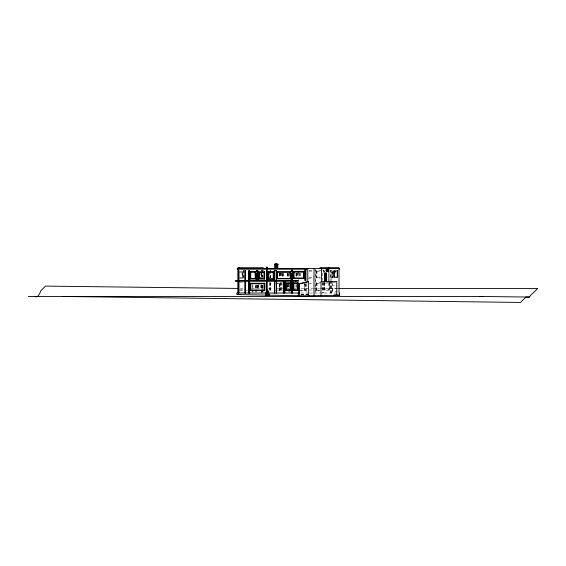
<?xml version="1.0" encoding="UTF-8"?>
<svg xmlns="http://www.w3.org/2000/svg" width="566" height="566" viewBox="0 0 566 566"><rect width="100%" height="100%" fill="white"/><g stroke="black" fill="none" stroke-linecap="round" stroke-linejoin="round"><path stroke-width="0.42" stroke-dasharray="2.83 2.12" d="M314.448 269.862L315.8 269.862L315.8 293.018M322.478 270.032L323.639 270.032L323.639 272.685M263.402 270.392L262.829 270.392L262.829 277.354M244.293 270.442L243.628 270.442L243.628 279.095M308.93 270.463L312.941 270.463M321.58 270.661L316.415 270.661L316.415 277.948L320.922 277.948M309.149 271.114L313.281 271.114M316.627 271.213L321.028 271.213M239.517 271.588L242.609 271.588L242.609 278.203L238.739 278.203M238.788 272.168L242.418 272.168L242.418 277.694L239.142 277.694M258.584 277.255L261.174 277.255M316.627 277.474L320.455 277.474M309.149 277.658L312.977 277.658M308.173 278.168L313.698 278.168M335.61 282.568L332.532 282.568L332.532 285.377L337.095 285.377M239.673 282.611L245.92 282.611M321.672 282.781L316.493 282.781L316.493 290.768L320.009 290.768M275.6 283.085L279.908 283.085L279.908 290.691L275.401 290.691M324.445 283.057L329.15 283.057L329.15 289.714L324.445 289.714M316.705 283.269L321.049 283.269M308.817 283.368L312.849 283.368M275.868 283.637L279.554 283.637L279.554 290.04L275.557 290.04M240.267 288.427L243.783 288.427M251.707 288.427L263.148 288.427M268.425 288.427L272.826 288.427M277.227 288.427L282.512 288.427M286.912 288.427L289.551 288.427M294.829 288.427L296.591 288.427M300.999 288.427L312.467 288.427M313.345 288.427L319.521 288.427M320.406 288.427L338.043 288.427M337.209 288.547L332.539 288.547L332.539 291.433L337.209 291.433M239.673 289.792L245.92 289.792M308.817 290.018L312.849 290.018M239.609 290.273L244.321 290.273M245.142 290.273L247.625 290.273M300.426 290.28L304.77 290.28L304.77 283.63M316.705 290.238L320.179 290.238M299.464 290.797L305.187 290.797L305.187 283.913M300.596 293.018L308.541 293.018M309.418 293.018L339.437 293.018M301.091 294.426L310.677 294.426M301.091 294.568L310.677 294.745M300.673 294.568L308.512 294.709M332.638 282.568L332.638 285.377M332.645 288.547L332.645 291.433M331.853 279.816L331.853 270.138L330.53 270.138L330.53 279.816M331.853 280.701L331.853 293.018M331.655 270.138L331.655 279.816M331.655 280.701L331.655 293.018M330.721 270.138L330.721 279.816M330.721 280.701L330.721 293.018M330.53 280.701L330.53 293.018M329.334 282.533L329.334 290.238M328.846 283.057L328.846 289.714M324.757 283.057L324.757 289.714M324.58 272.296L324.58 270.682L324.382 272.296M324.417 282.533L324.417 290.238M323.639 282.413L323.639 293.018M323.441 270.032L323.441 272.685M323.441 282.413L323.441 293.018M322.641 273.123L322.641 280.439M322.478 282.413L322.478 293.018M322.28 282.413L322.28 293.018M316.932 271.213L316.932 277.474M317.01 283.269L317.01 290.238M316.691 282.781L316.691 290.768M316.613 270.661L316.613 277.948M315.602 269.862L315.602 293.018M306.164 283.552L306.164 293.018M305.965 283.552L305.965 293.018M304.989 283.913L304.989 290.797M304.458 283.63L304.458 290.28M300.235 272.932L300.235 277M299.93 272.932L299.93 277M299.633 273.215L299.633 276.717M298.827 272.692L298.827 276.222M298.827 279.76L298.827 281.528M298.629 270.923L298.629 276.222M298.629 279.76L298.629 281.528M297.617 272.692L297.617 276.222M297.419 272.692L297.419 276.222M296.733 273.491L296.733 276.965M296.534 273.491L296.534 276.965M296.301 284.571L296.301 288.575M296.251 273.137L296.251 276.463M295.947 273.137L295.947 276.463M295.99 284.571L295.99 288.575M289.148 273.01L289.148 277.361M289.148 284.316L289.148 288.667M289.148 289.537L289.148 292.148M288.95 273.01L288.95 277.361M288.95 284.316L288.95 288.667M288.95 289.537L288.95 292.148M288.165 284.005L288.165 288.978M288.129 273.52L288.129 276.93M287.931 273.52L287.931 276.93M287.967 284.005L287.967 288.978M287.776 273.229L287.776 278.005M287.726 284.578L287.726 288.596M287.471 273.229L287.471 277.213M287.415 284.578L287.415 288.596M283.297 273.229L283.297 277.213M282.993 273.229L282.993 277.213M282.851 273.52L282.851 276.93M282.653 273.52L282.653 276.93M281.925 272.876L281.925 277.255M281.925 282.512L281.925 292.141M281.726 272.876L281.726 277.255M281.726 282.512L281.726 292.141M280.715 272.876L280.715 277.255M280.715 282.512L280.715 292.141M280.517 272.876L280.517 277.255M280.517 282.512L280.517 292.141M280.014 272.72L280.014 276.965M279.816 272.72L279.816 276.965M279.71 283.085L279.71 290.691M279.59 273.272L279.59 277.361M279.279 273.272L279.279 277.361M279.25 283.637L279.25 290.04M270.378 278.267L270.378 270.456L269.805 270.456L269.805 278.267M270.378 282.604L270.378 292.148M270.18 270.456L270.18 278.267M270.18 282.604L270.18 290.415M270.003 270.456L270.003 278.267M270.003 282.604L270.003 290.415M269.805 282.604L269.805 290.415M263.027 270.392L263.027 277.354M263.027 285.186L263.027 288.667M263.027 289.537L263.027 292.148M262.829 285.186L262.829 288.667M262.829 289.537L262.829 292.148M262.214 270.364L262.214 277.34M262.214 285.179L262.214 288.66M262.214 289.537L262.214 292.148M261.959 277.397L261.959 270.456L261.45 270.456L261.4 277.673M261.959 285.207L261.959 290.415M261.959 291.285L261.959 293.018M261.697 270.456L261.711 277.397M261.697 285.207L261.711 290.415M261.711 291.285L261.697 293.018M261.45 285.207L261.45 288.681M261.45 289.544L261.45 292.148M261.365 284.705L261.365 289.021M261.152 272.89L261.152 277.673M261.209 285.087L261.209 288.504M261.117 284.705L261.117 289.021M260.82 271.836L260.82 277.255M260.848 285.087L260.848 288.504M258.57 285.087L258.57 288.504M258.223 284.705L258.223 289.021M257.976 284.705L257.976 289.021M257.714 285.172L257.714 290.4M257.466 285.172L257.466 290.4M256.745 285.172L256.745 290.4M256.497 285.172L256.497 288.66M256.497 289.53L256.497 292.148M255.379 285.406L255.379 290.478M255.266 285.406L255.266 288.787M255.266 289.636L255.266 292.176M252.924 285.406L252.924 288.787M252.924 289.636L252.924 292.176M252.811 284.564L252.811 288.787M252.811 289.636L252.811 292.176M244.045 270.442L244.045 279.095M243.875 270.442L243.875 280.828M242.361 271.588L242.361 278.203M242.064 272.168L242.064 277.694M332.702 270.718L332.504 277.927L332.702 270.718M333.07 271.248L332.758 277.411L333.07 271.248M329.532 282.533L324.219 282.533L324.219 290.238L329.532 290.238L329.532 282.533"/><path stroke-width="0.85" d="M309.545 295.777L298.24 295.721L298.24 293.018M299.336 295.777L299.336 283.976L308.357 281.557L308.357 295.777M267.421 291.61L267.718 291.257A1.266 0.792 -90 0 0 267.322 291.087L266.536 292.318A1.217 0.757 -90 0 0 266.812 293.188M267.378 292.19L267.378 291.568M276.123 264.357L276.321 263.551M267.173 291.249A1.266 0.792 -90 0 0 266.232 291.448A1.217 0.757 -90 0 0 266.225 293.188L266.324 293.358A0.729 0.453 -90 0 0 266.374 293.917L266.452 294.072M266.989 294.072L266.911 293.917A0.729 0.453 -90 0 1 266.862 293.358L266.763 293.188M62.493 296.457L520.501 302.449L525.97 297.058L529.543 297.058L530.158 295.848L537.7 288.427L338.928 288.427M268.433 292.318L267.768 292.042L268.15 291.257M267.654 294.072A0.75 0.467 -90 0 0 267.782 293.358L267.874 293.188A1.217 0.757 -90 0 0 268.107 292.318M266.968 290.542L266.416 290.747L267.322 291.087M267.895 292.353L267.428 292.339M266.968 291.639C265.369 291.766 267.711 290.775 266.494 290.535M298.763 293.018L298.763 283.976L308.357 281.557M266.494 291.639L266.855 291.073M237.359 294.561L239.984 294.49M339.034 295.261L308.611 295.777M276.201 264.428L276.342 265.065M266.445 267.194L267.343 267.194M321.559 268.383L339.02 268.383L339.833 269.112M320.448 268.44L237.996 268.44L237.048 269.183L306.843 269.183L307.784 268.44L307.784 281.557M327.212 268.822L327.346 268.822A1.882 1.174 -90 0 1 328.457 270.265A1.988 1.238 -90 0 1 327.24 271.595L327.106 271.595A1.648 1.033 -90 0 1 326.115 270.046A1.486 0.927 -90 0 1 327.212 268.822A1.882 1.174 -90 0 1 328.322 270.265L328.457 270.265M326.115 270.046L326.249 270.046A1.486 0.927 -90 0 1 327.346 268.822M328.238 270.166L328.103 270.166A1.457 0.906 -90 0 1 327.212 271.326A1.457 0.906 -90 0 1 326.32 270.166L326.462 270.166A1.507 0.941 -90 0 1 327.346 269.147A1.507 0.941 -90 0 1 328.238 270.166A1.457 0.906 -90 0 1 327.346 271.326A1.457 0.906 -90 0 1 326.462 270.166M255.683 271.602L250.038 271.602L250.038 279.031L255.683 279.031L255.683 273.251M290.811 271.652L276.675 271.652L276.675 278.797L290.811 278.797L290.811 273.236M290.584 271.772L293.485 271.772L293.485 273.534L290.584 273.534M255.499 272.274L250.413 272.274L250.413 278.507L255.499 278.507M264.372 272.38L259.065 272.38L259.065 278.578L264.372 278.578M290.528 272.324L277.142 272.324L277.142 278.415L290.528 278.415M298.763 283.976L299.336 283.976M237.628 288.427L45.499 286.106L40.922 290.62A3375.468 78.306 -90 0 1 34.986 296.457M267.025 291.186L268.213 291.186M267.768 291.349C270.399 291.455 267.23 293.146 268.617 291.356M267.35 292.098L268.206 292.07M267.081 291.2L266.968 291.179A0.715 0.446 -90 0 0 266.558 292.134L267.739 292.134M299.336 293.018L236.836 293.018L236.836 294.561L237.996 294.561M266.338 293.322L266.876 293.322M267.223 293.322L267.775 293.358M265.468 295.084L269.296 295.134L269.296 293.952L265.468 293.952L265.468 295.084L267.329 295.134L267.329 293.952M320.023 268.44L320.023 267.704L339.02 267.704L339.02 293.018L339.437 293.018L339.437 295.261L333.791 295.169M298.24 295.721L237.465 294.561M28.3 296.457L483.371 296.457M479.798 296.457L529.543 297.058M334.209 295.169L339.437 295.261M268.468 292.381A0.715 0.446 -90 0 1 267.753 292.169A0.715 0.446 -90 0 1 268.121 291.165L268.532 291.716M276.357 263.551L276.562 264.357M337.265 270.866L337.265 277.234M336.763 295.325L336.763 281.465L321.007 281.465L321.007 295.777M334.089 270.866L334.089 277.234M328.888 267.704L328.888 281.465M326.172 273.123L326.172 281.252M325.754 273.123L325.754 281.252M325.287 273.123L325.287 281.252M324.686 273.123L324.686 281.252M321.559 267.704L321.559 281.465M313.996 268.44L313.996 295.65M305.661 269.366L305.661 280.524M305.201 269.366L305.201 280.524M304.069 271.347L304.069 278.458M303.723 272.126L303.723 277.963M297.822 282.823L297.822 290.386M297.468 283.375L297.468 289.778M295.905 280.559L295.905 281.295M293.966 272.126L293.966 277.963M293.867 283.375L293.867 289.778M293.436 271.347L293.436 278.458M293.315 282.823L293.315 290.386M292.806 271.772L292.806 273.534M292.643 271.772L292.643 270.251L291.249 270.251L291.249 271.772M292.643 273.534L292.643 293.018M292.445 270.251L292.445 271.772M292.445 273.534L292.445 293.018M291.448 270.251L291.448 271.772M291.448 273.534L291.448 293.018M291.249 273.534L291.249 293.018M290.613 271.652L290.613 278.797M290.542 282.788L290.542 290.386M290.195 272.324L290.195 278.415M290.174 283.509L290.174 289.842M286.212 283.509L286.212 289.842M284.84 293.018L284.84 281.578L283.311 281.578L283.311 293.018M284.641 281.578L284.641 293.018M283.509 281.578L283.509 293.018M277.8 268.44L277.8 265.065L274.878 265.065L274.878 268.44M277.496 265.065L277.496 268.482M277.467 272.324L277.467 278.415M276.873 271.652L276.873 278.797M276.505 265.065L276.505 268.44M276.47 265.065L276.47 268.482M276.413 293.018L276.413 270.619L274.418 270.619L274.418 293.018M276.215 270.619L276.215 293.018M275.189 265.065L275.189 268.482M274.616 270.619L274.616 293.018M273.654 271.744L273.654 279.187M273.244 272.26L273.244 278.882M268.404 272.26L268.404 278.882M267.81 271.744L267.81 279.187M267.173 267.194L267.173 290.252L266.621 290.252L266.614 267.194M264.633 283.248L264.633 290.599M264.435 271.85L264.435 279.066M264.209 283.771L264.209 290.068M264.046 272.38L264.046 278.578M263.289 268.44L263.289 267.704L237.996 267.704L237.996 293.018M259.398 272.38L259.398 278.578M258.832 271.85L258.832 279.066M258.025 273.788L258.025 280.51M257.877 271.892L257.877 270.59L256.44 270.59L256.44 271.892M257.827 273.788L257.827 280.51M257.679 270.59L257.693 273.788M256.639 270.59L256.639 271.892M256.646 273.788L256.646 280.51M256.448 273.788L256.448 280.51M255.485 271.602L255.485 279.031M255.167 272.274L255.167 278.507M250.795 283.771L250.795 290.068M250.745 272.274L250.745 278.507M250.236 271.602L250.236 279.031M250.257 283.248L250.257 290.599M249.351 293.018L249.351 270.619L248.849 270.619L248.849 293.018M249.153 270.619L249.153 293.018M249.047 270.619L249.047 293.018M245.594 293.018L245.594 270.605L245.043 270.605L245.043 293.018M245.396 270.605L245.396 293.018M245.234 270.605L245.234 293.018M239.071 267.704L239.071 268.44M238.873 293.018L238.873 270.64L238.265 270.64L238.265 293.018M238.675 270.64L238.675 293.018M238.519 293.018L238.519 294.582M238.463 270.64L238.463 293.018M237.097 280.559L237.097 281.295M266.784 293.627A1.266 0.792 -90 0 1 266.395 293.457M267.286 292.381A0.715 0.446 -90 0 1 266.558 292.134M268.121 291.165A0.715 0.446 -90 0 1 268.588 292.063M326.32 270.166A1.507 0.941 -90 0 1 327.212 269.147A1.507 0.941 -90 0 1 328.103 270.166M328.322 270.265A1.988 1.238 -90 0 1 327.106 271.595M327.24 271.595A1.648 1.033 -90 0 1 326.249 270.046M274.376 270.315L274.376 270.315M266.678 291.801C267.258 292.572 267.06 291.886 266.678 291.801M334.449 271.574L334.683 271.942L334.449 271.574M335.249 271.574L335.482 271.942L335.249 271.574M266.713 289.721L267.187 290.139L266.742 289.686M276.18 263.551L274.383 264.357L278.295 264.357L276.18 263.551M305.859 269.366L305.003 269.366L305.003 280.524L305.859 280.524L305.859 269.366M337.407 270.866L333.954 270.866L333.954 277.234L337.407 277.234L337.407 270.866M304.267 271.347L293.238 271.347L293.238 278.458L304.267 278.458L304.267 271.347M273.852 271.744L267.612 271.744L267.612 279.187L273.852 279.187L273.852 271.744M258.372 271.892L255.287 271.892L255.287 273.788L258.372 273.788L258.372 271.892M264.633 271.85L258.641 271.85L258.641 279.066L264.633 279.066L264.633 271.85M304.055 272.126L293.634 272.126L293.634 277.963L304.055 277.963L304.055 272.126M273.576 272.26L268.079 272.26L268.079 278.882L273.576 278.882L273.576 272.26M326.504 273.123L324.46 273.123L324.46 281.252L326.504 281.252L326.504 273.123M297.688 280.559L235.322 280.559L235.322 281.295L297.688 281.295L297.688 280.559M290.74 282.788L285.455 282.788L285.455 290.386L290.74 290.386L290.74 282.788M298.02 282.823L293.117 282.823L293.117 290.386L298.02 290.386L298.02 282.823M264.831 283.248L250.059 283.248L250.059 290.599L264.831 290.599L264.831 283.248M297.794 283.375L293.535 283.375L293.535 289.778L297.794 289.778L297.794 283.375M290.5 283.509L285.887 283.509L285.887 289.842L290.5 289.842L290.5 283.509M264.541 283.771L250.462 283.771L250.462 290.068L264.541 290.068L264.541 283.771"/></g></svg>
